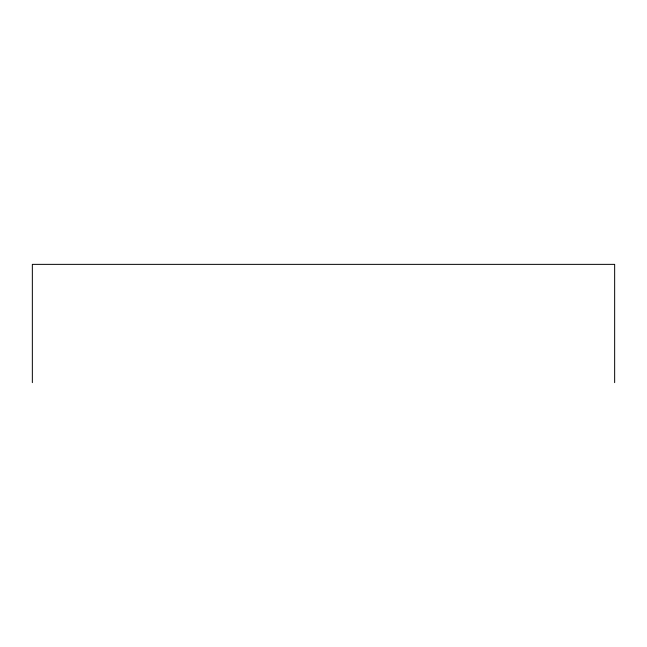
<?xml version="1.0" encoding="UTF-8"?>
<svg xmlns="http://www.w3.org/2000/svg" width="647" height="647" viewBox="0 0 647 647"><rect width="100%" height="100%" fill="white"/><g stroke="black" fill="none" stroke-linecap="round" stroke-linejoin="round"><path stroke-width="0.97" d="M614.65 382.636L614.65 264.364L32.35 264.364L32.35 382.636"/></g></svg>
